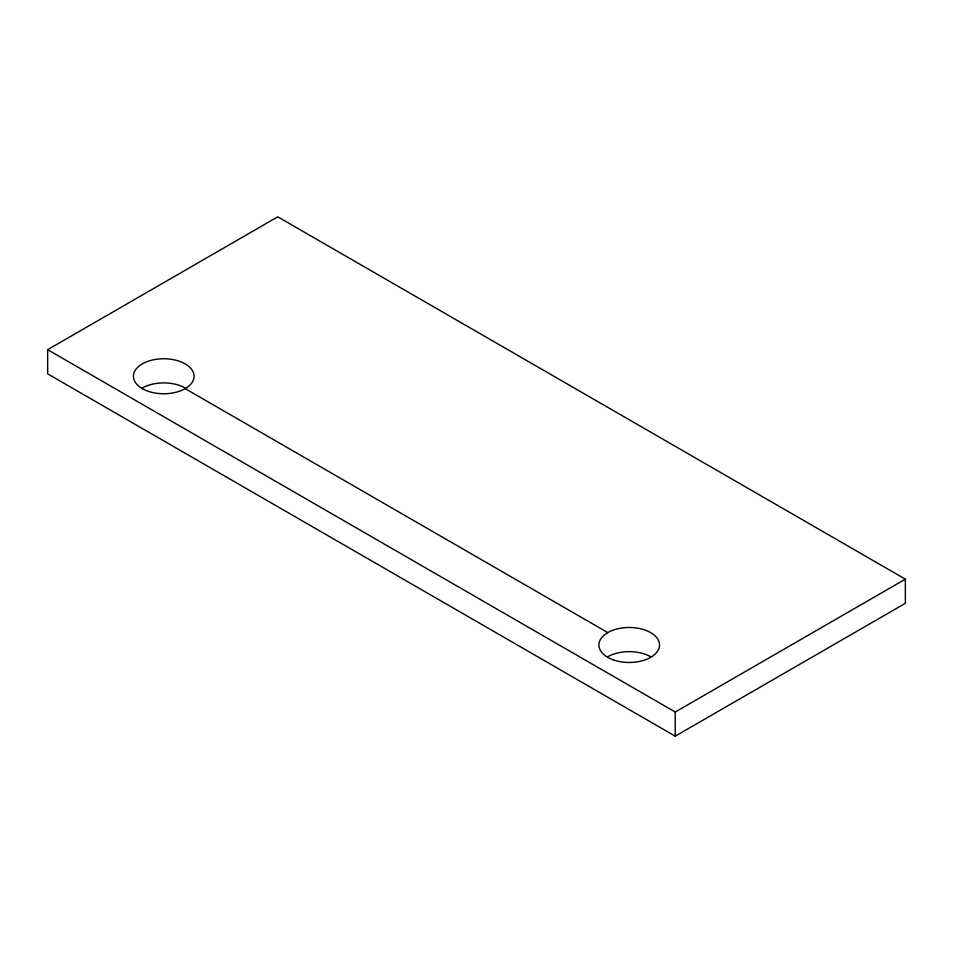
<?xml version="1.0" encoding="UTF-8"?>
<svg xmlns="http://www.w3.org/2000/svg" width="953" height="953" viewBox="0 0 953 953"><rect width="100%" height="100%" fill="white"/><g stroke="black" fill="none" stroke-linecap="round" stroke-linejoin="round"><path stroke-width="1.43" d="M47.65 349.68L277.764 216.831L905.35 579.162L905.35 603.32L675.236 736.169L47.65 373.838L47.65 349.68L675.236 712.022L905.35 579.162M185.192 388.633L607.776 632.601M675.236 712.022L675.236 736.169M607.776 656.76A30.329 17.511 0 0 1 650.661 656.76M142.307 388.026A30.329 17.511 0 0 1 185.192 388.026M142.307 388.633A30.329 17.511 0 0 0 193.042 380.783A30.329 17.511 0 0 0 155.899 359.341A30.329 17.511 0 0 0 142.307 388.633M614.054 660.143A30.329 17.511 0 0 0 659.536 644.99A30.329 17.511 0 0 0 614.054 629.826A30.329 17.511 0 0 0 614.054 660.143"/></g></svg>
